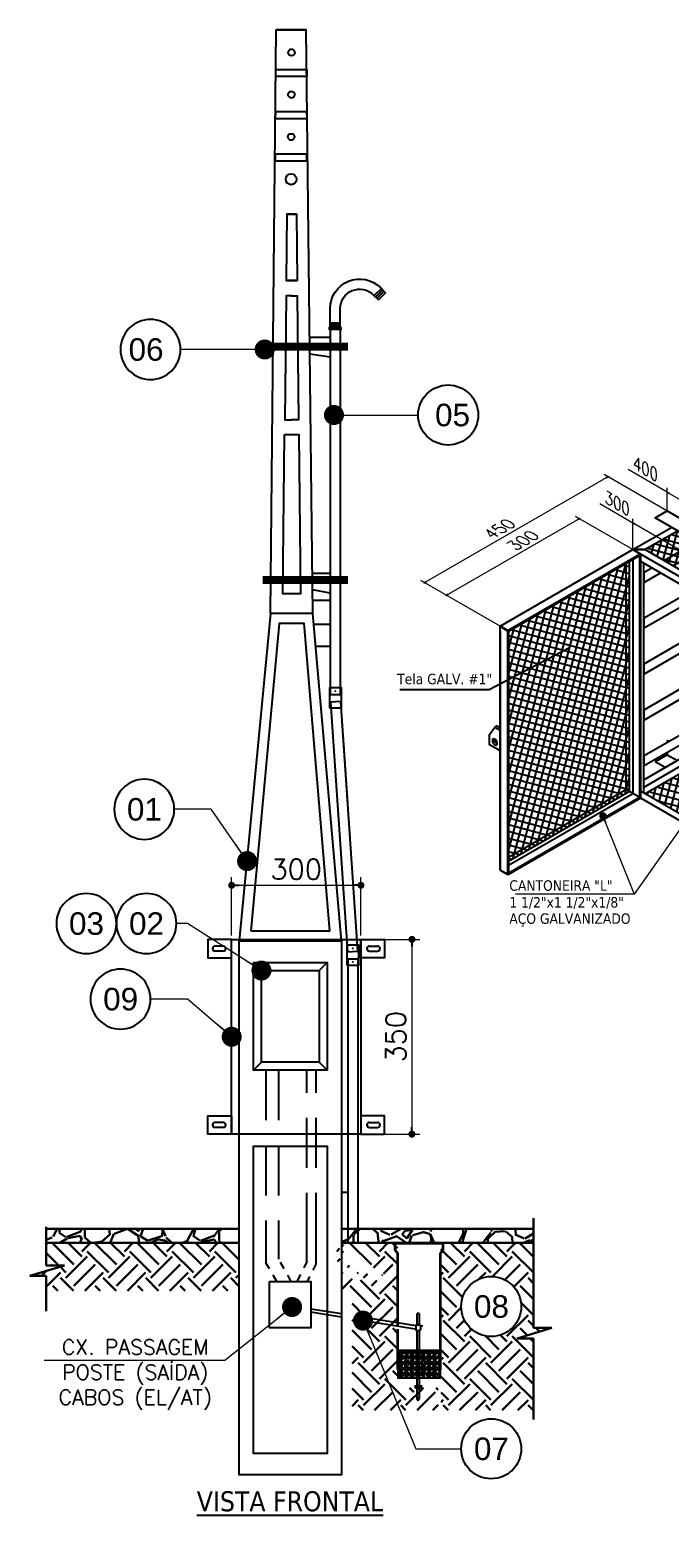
# Model space of a CAD drawing. Header units: inches. Extents: x -7660 to 802, y -193 to 3.
# Drawn here: x 483.02 to 491.84, y -146.93 to -126.46 of the extents above; entities that cross this region are included whole.
import ezdxf
from ezdxf.enums import TextEntityAlignment as Align

# ---------------------------------------------------------------- set-up
doc = ezdxf.new("R2010")
doc.units = ezdxf.units.IN
doc.header["$MEASUREMENT"] = 0
doc.set_wipeout_variables(frame=1)
for name, pattern in [('CENTER', [50.8, 31.75, -6.35, 6.35, -6.35]), ('DASHDOT', [1, 0.5, -0.25, 0, -0.25]), ('DASHED', [0.75, 0.5, -0.25]), ('HIDDEN', [0.375, 0.25, -0.125])]:
    doc.linetypes.add(name, pattern=pattern)
for name, color, linetype in [('0-CSS', 8, 'Continuous'), ('0-PENA01', 1, 'Continuous'), ('0-PENA06', 6, 'Continuous'), ('_A INSTALAR', 10, 'Continuous'), ('Aterramento', 104, 'Continuous'), ('Cabo_AT', 80, 'CENTER'), ('Civil_Titulo', 7, 'Continuous'), ('COTAS', 8, 'Continuous'), ('CSS A INSTALAR', 86, 'DASHDOT'), ('CSS-CA A INSTALAR', 142, 'DASHED'), ('CSS-PENA-03_INSTALAR', 2, 'Continuous'), ('CSS-PENA-08_INSTALAR', 8, 'Continuous'), ('CSS1-COTAS', 8, 'Continuous'), ('detalhes', 7, 'Continuous'), ('FO-CSS', 30, 'Continuous'), ('indicação', 7, 'Continuous'), ('TEXTO', 7, 'Continuous')]:
    doc.layers.add(name, color=color, linetype=linetype)
doc.layers.add('existente', color=8, linetype='Continuous', lineweight=0)
doc.styles.add('Arial_TXT', font='arial.ttf')
doc.styles.add('KBBR', font='KBBR.SHX')
doc.styles.add('Regua80-25', font='romans.shx', dxfattribs={"height": 5})
doc.styles.add('ROMANS', font='romans.shx', dxfattribs={"height": 10})
doc.styles.get("Standard").update_dxf_attribs({"font": 'arial.ttf'})
doc.styles.add('tahoma', font='tahoma.ttf')
doc.linetypes.add('X_LINE', pattern='A,0.2,-0.001,["X",Standard,S=0.04,R=0,X=0,Y=-0.02],-0.001', length=0.202)
doc.dimstyles.get("Standard").update_dxf_attribs({"dimtxt": 0.15, "dimasz": 0.09, "dimexe": 0.18, "dimexo": 0.18, "dimgap": 0.18, "dimtad": 1, "dimdec": 3, "dimzin": 1, "dimdsep": 46, "dimtxsty": 'Standard', "dimblk1": 'DOT', "dimblk2": 'DOT', "dimsah": 1, "dimcen": 2.5, "dimadec": 0, "dimazin": 0, "dimtfac": 1, "dimtdec": 3, "dimtmove": 0, "dimatfit": 3, "dimldrblk": 'DOT', "dimfxl": 1, "dimtolj": 1, "dimtzin": 1, "dimarcsym": 0})
doc.dimstyles.new('STANDARD$0', dxfattribs={"dimtxt": 0.15, "dimasz": 0.25, "dimexe": 0.2, "dimexo": 0.4, "dimgap": 0.08, "dimtad": 1, "dimdsep": 46, "dimtxsty": 'ROMANS', "dimblk": 'OBLIQUE', "dimcen": 2.5, "dimclrd": 1, "dimclre": 1, "dimclrt": 2, "dimadec": 0, "dimazin": 0, "dimtfac": 1, "dimtmove": 2, "dimatfit": 3, "dimldrblk": 'OBLIQUE', "dimfxl": 1, "dimtolj": 1, "dimtzin": 0, "dimarcsym": 0})
doc.dimstyles.new('VERMELHA', dxfattribs={"dimtxt": 0.15, "dimasz": 0.09, "dimexe": 0.18, "dimexo": 0.18, "dimgap": 0.18, "dimtad": 1, "dimdec": 3, "dimzin": 1, "dimdsep": 46, "dimtxsty": 'Standard', "dimblk1": 'DOT', "dimblk2": 'DOT', "dimsah": 1, "dimcen": 2.5, "dimclrd": 1, "dimclre": 1, "dimclrt": 256, "dimadec": 0, "dimazin": 0, "dimtfac": 1, "dimtdec": 3, "dimtmove": 0, "dimatfit": 3, "dimldrblk": 'DOT', "dimfxl": 1, "dimtolj": 1, "dimtzin": 1, "dimarcsym": 0})
pattern_1 = [(75, (-40717.41185, -20847.534755), (-0.0845185098, 0.02264666645), []), (165, (-40717.41185, -20847.534755), (-0.02264666645, -0.0845185098), [])]

# ---------------------------------------------------------------- blocks, each defined once
blk = doc.blocks.new('A$C05A909F1')
at = {"color": 210, "linetype": 'ByBlock', "ltscale": 5}
for p, q in [((-25.15, 18.16), (-21.56, 14.56)), ((-24.44, 18.86), (-20.85, 15.27)), ((-23.74, 19.57), (-20.14, 15.98)), ((-23.03, 20.28), (-19.44, 16.69)), ((-2.54, 3), (2.54, 3)), ((-2.54, 2), (2.54, 2)), ((-2.54, 1), (2.54, 1)), ((-2.54, 0), (2.54, 0))]:
    blk.add_line(p, q, dxfattribs=at)
for points in [[(2.54, 0), (2.54, 10.26, 0.668179), (-22.62, 20.68), (-25.15, 18.16)], [(-2.54, 0), (-2.54, 10.26, 0.668179), (-19.03, 17.09), (-21.56, 14.56)]]:
    blk.add_lwpolyline(points, format="xyb", dxfattribs=at)
blk = doc.blocks.new('_Dot')
at = {"layer": '0-PENA01', "color": 0, "lineweight": -2}
blk.add_line((-0.5, 0), (-1, 0), dxfattribs=at)
at = {"layer": '0-PENA01', "color": 0, "const_width": 0.5}
blk.add_lwpolyline([(-0.25, 0, 1), (0.25, 0, 1)], format="xyb", close=True, dxfattribs=at)
blk = doc.blocks.new('DOT')
at = {"layer": 'COTAS', "color": 0, "linetype": 'ByBlock'}
blk.add_line((-0.5, 0), (-1, 0), dxfattribs=at)
at = {"layer": 'COTAS', "color": 0, "linetype": 'ByBlock', "const_width": 0.5}
blk.add_lwpolyline([(-0.25, 0, 1), (0.25, 0, 1)], format="xyb", close=True, dxfattribs=at)
blk = doc.blocks.new('*D100')
at = {"layer": 'existente', "color": 8, "lineweight": -2, "transparency": 16777216}
for p, q in [((2.6326, 1.2502), (2.6326, 1.5404)), ((2.6676, 1.5004), (3.2429, 1.5004)), ((3.2779, 1.2502), (3.2779, 1.5404))]:
    blk.add_line(p, q, dxfattribs=at)
at = {"layer": 'existente', "color": 8, "lineweight": -2, "transparency": 16777216, "xscale": 0.035, "yscale": 0.035, "zscale": 0.035, "rotation": 180}
blk.add_blockref('DOT', (2.6326, 1.5004), dxfattribs=at)
at = {"layer": 'existente', "color": 8, "lineweight": -2, "transparency": 16777216, "xscale": 0.035, "yscale": 0.035, "zscale": 0.035}
blk.add_blockref('DOT', (3.2779, 1.5004), dxfattribs=at)
at = {"layer": 'existente', "color": 7, "transparency": 16777216, "insert": (2.9552, 1.5804), "char_height": 0.1, "attachment_point": 5, "style": 'ROMANS'}
blk.add_mtext('\\A1;300', dxfattribs=at)
blk = doc.blocks.new('*D101')
at = {"layer": 'existente', "color": 8, "lineweight": -2, "transparency": 16777216}
for p, q in [((3.2979, 1.2302), (3.5722, 1.2302)), ((3.5322, 1.1952), (3.5322, 0.2926)), ((3.2979, 0.2576), (3.5722, 0.2576))]:
    blk.add_line(p, q, dxfattribs=at)
at = {"layer": 'existente', "color": 8, "lineweight": -2, "transparency": 16777216, "xscale": 0.035, "yscale": 0.035, "zscale": 0.035}
for p, rotation in [((3.5322, 1.2302), 90), ((3.5322, 0.2576), 270)]:
    blk.add_blockref('DOT', p, dxfattribs=dict(at, rotation=rotation))
at = {"layer": 'existente', "color": 7, "transparency": 16777216, "insert": (3.4522, 0.7439), "char_height": 0.1, "attachment_point": 5, "rotation": 90, "style": 'ROMANS'}
blk.add_mtext('\\A1;350', dxfattribs=at)
blk = doc.blocks.new('TAG_LEGENDA')
at = {"layer": 'CSS1-COTAS'}
blk.add_circle((0, 0), 20, dxfattribs=at)
at = {"layer": 'CSS1-COTAS', "color": 3, "style": 'Regua80-25'}
blk.add_attdef('ERRO', text='', height=15, dxfattribs=at).set_placement((0, 0), align=Align.MIDDLE_CENTER)
blk = doc.blocks.new('*D109')
at = {"layer": 'existente', "color": 8, "linetype": 'ByBlock', "lineweight": -2, "transparency": 16777216}
for p, q in [((40672.059, 20859.123), (40671.614, 20859.38)), ((40672.059, 20858.766), (40672.059, 20859.181)), ((40673.814, 20858.109), (40672.084, 20859.108)), ((40673.84, 20857.738), (40673.84, 20858.152))]:
    blk.add_line(p, q, dxfattribs=at)
at = {"layer": 'existente', "color": 8, "lineweight": -2, "transparency": 16777216, "xscale": 0.03, "yscale": 0.03, "zscale": 0.03}
for p, rotation in [((40672.059, 20859.123), 150.0000000000421), ((40673.84, 20858.094), 330.0000000000421)]:
    blk.add_blockref('DOT', p, dxfattribs=dict(at, rotation=rotation))
at = {"layer": 'existente', "color": 7, "transparency": 16777216, "insert": (40671.886, 20859.367), "char_height": 0.15, "attachment_point": 5, "rotation": 330, "style": 'ROMANS'}
blk.add_mtext('\\A1;{\\Q-30;300}', dxfattribs=at)
blk = doc.blocks.new('*D111')
at = {"layer": 'existente', "color": 8, "linetype": 'ByBlock', "lineweight": -2, "transparency": 16777216}
for p, q in [((40671.314, 20859.166), (40669.585, 20858.168)), ((40672.059, 20858.766), (40671.29, 20859.21)), ((40670.277, 20857.738), (40669.509, 20858.182))]:
    blk.add_line(p, q, dxfattribs=at)
at = {"layer": 'existente', "color": 8, "lineweight": -2, "transparency": 16777216, "xscale": 0.03, "yscale": 0.03, "zscale": 0.03}
for p, rotation in [((40671.34, 20859.181), 29.99999999998015), ((40669.559, 20858.153), 209.9999999999801)]:
    blk.add_blockref('DOT', p, dxfattribs=dict(at, rotation=rotation))
at = {"layer": 'existente', "color": 7, "transparency": 16777216, "insert": (40670.62, 20858.91), "char_height": 0.15, "attachment_point": 5, "rotation": 30, "style": 'ROMANS'}
blk.add_mtext('\\A1;{\\Q-30;300}', dxfattribs=at)
blk = doc.blocks.new('*D105')
at = {"layer": 'existente', "color": 8, "linetype": 'ByBlock', "lineweight": -2, "transparency": 16777216}
for p, q in [((40672.519, 20859.536), (40671.994, 20859.842)), ((40672.519, 20859.286), (40672.52, 20859.594)), ((40674.707, 20858.265), (40672.545, 20859.521)), ((40674.732, 20858), (40674.733, 20858.308))]:
    blk.add_line(p, q, dxfattribs=at)
at = {"layer": 'existente', "color": 8, "lineweight": -2, "transparency": 16777216, "xscale": 0.03, "yscale": 0.03, "zscale": 0.03}
for p, rotation in [((40672.519, 20859.536), 149.8321694187563), ((40674.733, 20858.25), 329.8321694187563)]:
    blk.add_blockref('DOT', p, dxfattribs=dict(at, rotation=rotation))
at = {"layer": 'existente', "color": 7, "transparency": 16777216, "insert": (40672.265, 20859.829), "char_height": 0.15, "attachment_point": 5, "rotation": 329.8322, "style": 'ROMANS'}
blk.add_mtext('\\A1;{\\Q-30;400}', dxfattribs=at)
blk = doc.blocks.new('*D106')
at = {"layer": 'existente', "color": 8, "linetype": 'ByBlock', "lineweight": -2, "transparency": 16777216}
for p, q in [((40671.7, 20859.729), (40669.29, 20858.337)), ((40672.739, 20859.159), (40671.676, 20859.773)), ((40670.277, 20857.738), (40669.214, 20858.351))]:
    blk.add_line(p, q, dxfattribs=at)
at = {"layer": 'existente', "color": 8, "lineweight": -2, "transparency": 16777216, "xscale": 0.03, "yscale": 0.03, "zscale": 0.03}
for p, rotation in [((40671.726, 20859.744), 30.00000000008391), ((40669.264, 20858.322), 210.000000000084)]:
    blk.add_blockref('DOT', p, dxfattribs=dict(at, rotation=rotation))
at = {"layer": 'existente', "color": 7, "transparency": 16777216, "insert": (40670.306, 20859.068), "char_height": 0.15, "attachment_point": 5, "rotation": 30, "style": 'ROMANS'}
blk.add_mtext('\\A1;{\\Q-30;450}', dxfattribs=at)
blk = doc.blocks.new('entradass45')
at = {"linetype": 'ByBlock', "lineweight": 30}
h = blk.add_hatch(dxfattribs=at)
h.set_pattern_fill('GRAVEL', color=8, scale=0.3, angle=25)
h.set_pattern_definition([(253.012787504, (-64467.53224, 93420.952495), (-1.034069382188, -3.4613148531766), [0.0403608, -3.9957264141]), (209.969740728, (-64467.544031, 93420.913895), (3.1359225548097, 1.7933180783775), [0.0692604, -6.8567774284]), (157.510447078, (-64467.60403, 93420.879297), (4.1135636248543, -1.7229609119988), [0.0488364, -4.8348097788]), (292.273689006, (-64467.678372, 93420.761877), (-2.2638172343332, 5.5646322007421), [0.0630714, -6.2440674125]), (317.833654178, (-64467.654466, 93420.703512), (-2.8808874228215, 2.6287806407209), [0.0618465, -6.1228119384]), (22.273689006, (-64467.608625, 93420.661995), (-5.5646322007421, -2.2638172343332), [0.0630714, -6.2440674125]), (62.694240467, (-64467.55026, 93420.685901), (-2.2667455842208, -4.3671345818987), [0.0834087, -8.2574545647]), (97.255328375, (-64467.511997, 93420.760016), (-0.8860341747116, 6.8691297440974), [0.0787464, -7.79589644904]), (146.429565615, (-64467.521942, 93420.838132), (-3.8233499096767, 2.5203165412653), [0.063285, -6.2652219329]), (200.23635831, (-64467.574672, 93420.873126), (3.117601175743, 1.1227479276333), [0.0722496, -3.5402287736]), (247.397437798, (-64467.642462, 93420.848135), (-1.8680677695876, -4.51224143948745), [0.0934344, -9.2500125014]), (163.814074834, (-64467.40793, 93420.884676), (-2.66395922391, 0.7438556670105), [0.0318903, -3.1571534438]), (196.46923439, (-64467.438557, 93420.893565), (3.7881713264874, 1.1044265485667), [0.0606711, -6.00645342485]), (250, (-64467.49674, 93420.87637), (0.12678547852, -0.2718923361), [0.0424263, -0.3818377687]), (228.198590514, (-64467.530986, 93420.900117), (1.10589072351, 1.177712064833), [0.0228474, -2.26188453176]), (316.801409486, (-64467.546215, 93420.883085), (-0.652248771678, 0.68889152981), [0.0323109, -1.58323854214]), (55.96375653, (-64467.52266, 93420.86097), (0.562106051289, 0.924141107789), [0.0524787, -1.69680686845]), (186.56505118, (-64467.49329, 93420.90446), (0.670570150744, -0.01832137907), [0.0379473, -0.91073599805]), (41.389540334, (-64467.703912, 93420.80955), (2.3385669255433, 2.083531793555), [0.05316, -5.262853544]), (95.346175942, (-64467.66403, 93420.844698), (0.3070709193004, -3.497957611311), [0.0445983, -4.4152223242]), (318.198590514, (-64467.518644, 93420.958834), (-1.177712064833, 1.10589072351), [0.0456945, -2.23903743176]), (8.610459666, (-64467.48458, 93420.928376), (-3.0992797966766, -0.452177776889), [0.05316, -5.262853544]), (4.44395478, (-64467.625305, 93420.640977), (-1.613032637599, -0.090142720389), [0.051264, -2.5119371236]), (319.77514057, (-64467.574195, 93420.644949), (-2.7541019442993, 2.35688830461), [0.0429534, -4.252392919]), (91.801409486, (-64467.38914, 93420.68821), (-0.090142720389, 1.6130326376), [0.0456945, -2.23903743176]), (42.354024636, (-64467.390576, 93420.733882), (-3.027458455354, -2.7357805652327), [0.0502893, -4.9786270843]), (94.44395478, (-64467.522367, 93420.626085), (0.090142720389, -1.613032637599), [0.025632, -2.5375691236]), (126.309932474, (-64467.405453, 93420.6806), (-0.7790342502, 0.960783865922), [0.015297, -1.5144088541]), (190.96375653, (-64467.41451, 93420.69293), (0.942462486855, 0.108464099456), [0.0618465, -1.1750851877]), (211.009005957, (-64467.47523, 93420.681167), (2.5921378825878, 1.539747121333), [0.057315, -5.6741769524]), (328.69006753, (-64467.51125, 93420.8365), (-0.525463293155, 0.4169991937), [0.0432666, -1.0383987826]), (18.157226587, (-64467.474284, 93420.814013), (4.8757406709313, 1.6115684626556), [0.0755382, -7.4782687872]), (85.9453959, (-64467.402507, 93420.837553), (-0.2000709947885, -2.410388266866), [0.0308868, -3.0578022423]), (115, (-64467.40032, 93420.86836), (-0.3986778146, 0.1451068576), [0.018, -0.282]), (145.256437164, (-64467.48447, 93420.686788), (1.9750676940995, -1.396104438688), [0.0416772, -4.1260559968]), (73.012787504, (-64467.518717, 93420.71054), (1.034069382188, 3.4613148531766), [0.0807216, -3.9553656141]), (25, (-64467.49513, 93420.78774), (0.1451068576, 0.3986778146), [0.078, -0.222]), (350.304846469, (-64467.424442, 93420.820704), (3.6064217107654, -0.6353915675548), [0.0474342, -4.69598229025]), (279.0546041, (-64467.377685, 93420.812716), (0.235249577978, -1.214354822966), [0.0436806, -2.1403523668]), (232.645975364, (-64467.370811, 93420.76958), (-3.8980996008868, -5.127847453032), [0.0711195, -7.0408422547]), (200.42607874, (-64467.413962, 93420.713046), (-3.6613858479651, -1.3763188846777), [0.0752397, -7.4487220224])])
h.paths.add_polyline_path([(2.6701, -0.2853), (2.6701, -0.2153), (1.7073, -0.2153), (1.7073, -0.2853)])
h.paths.add_polyline_path([(3.1803, -0.2153), (3.1803, -0.2853), (4.1399, -0.2853), (4.1399, -0.2153)])
at = {"linetype": 'ByBlock'}
h = blk.add_hatch(dxfattribs=at)
h.set_pattern_fill('GRAVEL', color=8, scale=0.028)
h.set_pattern_definition([(228.012787504, (-28513.8730304, -14605.8027368), (-0.224, -0.252), [0.003767008, -0.372934465318]), (184.969740728, (-28513.8755504, -14605.8055368), (0.336, 0.028), [0.006464304, -0.639965893314]), (132.510447078, (-28513.8819904, -14605.8060968), (0.28, -0.308), [0.004558064, -0.45124891269]), (267.273689006, (-28513.8929104, -14605.8130968), (0.028, 0.56), [0.005886664, -0.582779625166]), (292.833654178, (-28513.8931904, -14605.8189768), (-0.14, 0.336), [0.00577234, -0.571462447586]), (357.273689006, (-28513.8909504, -14605.8242968), (-0.56, 0.028), [0.005886664, -0.582779625166]), (37.6942404667, (-28513.8850704, -14605.8245768), (-0.364, -0.28), [0.007784812, -0.77069575937]), (72.255328375, (-28513.8789104, -14605.8198168), (0.196, 0.616), [0.007349664, -0.72761700191]), (121.429565615, (-28513.8766704, -14605.8128168), (-0.224, 0.364), [0.0059066, -0.584754047072]), (175.236358309, (-28513.8797504, -14605.8077768), (0.308, -0.028), [0.006743296, -0.330421352206]), (222.397437798, (-28513.8864704, -14605.8072168), (-0.336, -0.308), [0.008720544, -0.863334500134]), (138.814074834, (-28513.8651904, -14605.8133768), (-0.196, 0.168), [0.002976428, -0.294667654757]), (171.46923439, (-28513.8674304, -14605.8114168), (0.364, -0.056), [0.005662636, -0.560602319652]), (225, (-28513.87303, -14605.810577), (-3e-18, -0.028), [0.003959788, -0.035638191746]), (203.198590514, (-28513.8749904, -14605.8072168), (0.14, 0.056), [0.002132424, -0.211109222964]), (291.801409486, (-28513.8769504, -14605.808057), (-0.028, 0.084), [0.003015684, -0.1477689306]), (30.963756532, (-28513.8758304, -14605.810857), (0.084, 0.056), [0.004898012, -0.158368641056]), (161.565051177, (-28513.87163, -14605.808337), (0.056, -0.028), [0.003541748, -0.085002026485]), (16.389540334, (-28513.8931904, -14605.8080568), (0.28, 0.084), [0.0049616, -0.491199664107]), (70.346175942, (-28513.8884304, -14605.8066568), (-0.11200000000003, -0.3080000000001), [0.004162508, -0.412087416925]), (293.198590514, (-28513.8716304, -14605.8027368), (-0.056, 0.14), [0.00426482, -0.208976826964]), (343.610459666, (-28513.8699504, -14605.8066568), (-0.28, 0.084), [0.0049616, -0.491199664107]), (339.44395478, (-28513.8931904, -14605.8254168), (-0.14, 0.056), [0.00478464, -0.23444746487]), (294.775140569, (-28513.8887104, -14605.8270968), (-0.14, 0.308), [0.004008984, -0.396890005772]), (66.801409486, (-28513.8713504, -14605.8307368), (0.056, 0.14), [0.00426482, -0.208976826964]), (17.3540246363, (-28513.8696704, -14605.8268168), (-0.364, -0.112), [0.004693668, -0.464671861199]), (69.44395478, (-28513.8850704, -14605.8307368), (-0.056, -0.14), [0.00239232, -0.23683978487]), (101.309932474, (-28513.8730304, -14605.830737), (-0.028, 0.112), [0.00142772, -0.14134482638]), (165.963756532, (-28513.8733104, -14605.829337), (0.084, -0.028), [0.00577234, -0.109674617517]), (186.009005957, (-28513.8789104, -14605.8279368), (0.28, 0.028), [0.0053494, -0.529589848887]), (303.690067526, (-28513.8758304, -14605.813377), (-0.028, 0.056), [0.004038216, -0.096917219713]), (353.157226587, (-28513.8735904, -14605.8167368), (0.476, -0.056), [0.007050232, -0.697971753473]), (60.945395901, (-28513.8665904, -14605.8175768), (-0.112, -0.196), [0.002882768, -0.285394875948]), (90, (-28513.86519, -14605.815057), (-0.028, 0.028), [0.00168, -0.02632]), (120.256437164, (-28513.8794704, -14605.8270968), (0.112, -0.196), [0.003889872, -0.385098559705]), (48.012787504, (-28513.8814304, -14605.8237368), (0.224, 0.252), [0.007534016, -0.369167457318]), (0, (-28513.87639, -14605.818137), (0.028, 0.028), [0.00728, -0.02072]), (325.304846469, (-28513.8691104, -14605.8181368), (0.28, -0.195999999999995), [0.004427192, -0.438291680424]), (254.054604099, (-28513.8654704, -14605.8206568), (-0.028, -0.112), [0.004076856, -0.1997662209]), (207.645975364, (-28513.8665904, -14605.8245768), (-0.532, -0.28), [0.00663782, -0.657145277103]), (175.42607874, (-28513.8724704, -14605.8276568), (-0.364, 0.028), [0.007022372, -0.695214055423])])
h.paths.add_polyline_path([(3.6733, -0.821), (3.6733, -0.961), (3.4633, -0.961), (3.4633, -0.821)])
at = {"layer": '0-PENA06', "linetype": 'ByBlock', "lineweight": 30}
h = blk.add_hatch(dxfattribs=at)
h.set_pattern_fill('EARTH', color=8, scale=0.6, angle=45)
h.set_pattern_definition([(45, (-40671.33394, -20859.5423), (1e-17, 0.21213203436), [0.15, -0.15]), (45, (-40671.37371, -20859.50253), (1e-17, 0.21213203436), [0.15, -0.15]), (45, (-40671.41349, -20859.46275), (1e-17, 0.21213203436), [0.15, -0.15]), (135, (-40671.41349, -20859.43623), (-0.21213203436, 3e-17), [0.15, -0.15]), (135, (-40671.37371, -20859.39646), (-0.21213203436, 3e-17), [0.15, -0.15]), (135, (-40671.33394, -20859.35668), (-0.21213203436, 3e-17), [0.15, -0.15])])
edge = h.paths.add_edge_path()
edge.add_line((3.1904, -0.2853), (3.1904, -0.3531))
edge.add_line((3.1578, -0.2853), (3.1578, -0.3531))
edge.add_arc((3.2774, -0.353), 0.0869, 180, 270)
edge.add_arc((3.2774, -0.353), 0.1195, 180, 270)
edge.add_line((3.2774, -0.4399), (3.4177, -0.4399))
edge.add_line((3.2774, -0.4726), (3.4177, -0.4726))
h.paths.add_polyline_path([(2.6701, -0.5251), (2.6701, -0.2853), (1.7073, -0.2853), (1.7073, -0.3976), (1.798, -0.3976), (1.6249, -0.4499), (1.7073, -0.4499), (1.7073, -0.5251)])
h.paths.add_polyline_path([(3.1803, -0.2853), (3.1803, -0.5251), (3.2335, -0.5251), (3.2335, -1.1212), (3.6633, -1.1212), (3.6633, -1.0086), (3.4598, -1.0086), (3.4598, -0.2853)])
edge = h.paths.add_edge_path()
edge.add_arc((3.9281, -0.6032), 0.1499, 0, 360)
h.paths.add_polyline_path([(4.1399, -1.1212), (4.1399, -0.7622), (4.0575, -0.7622), (4.2306, -0.7098), (4.1399, -0.7098), (4.1399, -0.2853), (3.6767, -0.2853), (3.6768, -1.0086), (3.6777, -1.0086), (3.6777, -1.1212)])
at = {"color": 8, "linetype": 'X_LINE', "ltscale": 0.1}
for p, q in [((3.1242, 2.9224), (3.037, 2.9224)), ((3.1242, 2.8029), (3.0426, 2.8029))]:
    blk.add_line(p, q, dxfattribs=at)
at = {"color": 1}
for p, q in [((2.5904, 1.1969), (2.5499, 1.1969)), ((3.32, 1.1969), (3.3605, 1.1969)), ((2.5904, 1.1716), (2.5499, 1.1716)), ((3.32, 1.1716), (3.3605, 1.1716)), ((2.5904, 0.3162), (2.5499, 0.3162)), ((3.32, 0.3162), (3.3605, 0.3162)), ((2.5904, 0.291), (2.5499, 0.291)), ((3.32, 0.291), (3.3605, 0.291))]:
    blk.add_line(p, q, dxfattribs=at)
at = {"ltscale": 2}
for p, q in [((2.7812, 1.0746), (2.7412, 1.1146)), ((3.1092, 1.1146), (3.0692, 1.0746)), ((2.7812, 0.6167), (2.7412, 0.5767)), ((3.0692, 0.6167), (3.1092, 0.5767))]:
    blk.add_line(p, q, dxfattribs=at)
at = {"color": 8, "linetype": 'ByBlock', "lineweight": 30}
for p, q in [((2.6701, -0.2153), (1.7105, -0.2153)), ((4.1399, -0.2153), (3.1803, -0.2153))]:
    blk.add_line(p, q, dxfattribs=at)
at = {"linetype": 'ByBlock', "lineweight": 30}
for p, q in [((1.7073, -0.2853), (2.6701, -0.2853)), ((3.1803, -0.2853), (3.447, -0.2853)), ((4.1399, -0.2853), (3.6895, -0.2853))]:
    blk.add_line(p, q, dxfattribs=at)
at = {"color": 1, "ltscale": 0.8}
for p, q in [((3.6895, -0.2853), (3.447, -0.2853)), ((3.447, -0.2853), (3.447, -0.2879)), ((3.447, -0.3219), (3.447, -0.2879)), ((3.447, -0.2879), (3.4505, -0.2879)), ((3.447, -0.2879), (3.4509, -0.2879)), ((3.4505, -0.3208), (3.4505, -0.2879)), ((3.4509, -0.2879), (3.4509, -0.2909)), ((3.6856, -0.2909), (3.4509, -0.2909)), ((3.6895, -0.2879), (3.6856, -0.2879)), ((3.6856, -0.2879), (3.6856, -0.2909)), ((3.6895, -0.2879), (3.686, -0.2879)), ((3.686, -0.3208), (3.686, -0.2879)), ((3.6895, -0.2853), (3.6895, -0.2879)), ((3.6895, -0.3219), (3.6895, -0.2879)), ((3.447, -0.3219), (3.4598, -0.3386)), ((3.4505, -0.3208), (3.4633, -0.3374)), ((3.4598, -0.7002), (3.4598, -0.3386)), ((3.4633, -0.7002), (3.4633, -0.3374)), ((3.686, -0.3208), (3.6733, -0.3374)), ((3.6733, -0.9179), (3.6733, -0.3374)), ((3.6895, -0.3219), (3.6768, -0.3386)), ((3.6768, -0.9179), (3.6768, -0.3386)), ((3.6768, -0.9179), (3.6768, -0.3386)), ((3.4598, -0.7002), (3.4598, -0.4264)), ((3.4598, -0.9179), (3.4598, -0.716)), ((3.4598, -0.9179), (3.4598, -0.716)), ((3.4633, -0.9179), (3.4633, -0.716))]:
    blk.add_line(p, q, dxfattribs=at)
at = {"color": 4}
for p, q in [((3.5683, -1.0633), (3.5582, -1.0633)), ((3.5632, -1.0746), (3.5582, -1.0633)), ((3.5632, -1.0746), (3.5683, -1.0633))]:
    blk.add_line(p, q, dxfattribs=at)
at = {"ltscale": 2}
for points in [[(2.8266, 2.8585), (2.855, 5.7736), (3.005, 5.7736)], [(3.0377, 2.8585), (3.005, 5.7736), (2.855, 5.7736)], [(2.908, 4.8528), (2.9557, 4.8528), (2.9591, 4.5208), (2.9045, 4.5208)], [(2.9557, 4.8528), (2.908, 4.8528), (2.9045, 4.5208), (2.9591, 4.5208)], [(2.934, 4.4451), (2.9038, 4.4451), (2.8973, 3.8257), (2.9308, 3.8257)], [(2.9276, 4.4451), (2.9599, 4.4451), (2.9664, 3.8257), (2.9308, 3.8257)], [(2.6701, -0.2853), (2.6701, 1.2231), (3.1803, 1.2231), (3.1803, -0.2853)], [(2.7412, -0.2853), (2.7412, 0.198), (3.1092, 0.198), (3.1092, -0.2853)], [(3.1803, -0.2853), (3.1803, -1.4435), (2.6701, -1.4435), (2.6701, -0.2853)], [(3.1092, -0.2853), (3.1092, -1.3378), (2.7412, -1.3378), (2.7412, -0.2853)]]:
    blk.add_lwpolyline(points, dxfattribs=at)
for points in [[(2.8528, 5.5756), (3.0071, 5.5756), (3.0075, 5.5403), (2.8524, 5.5403)], [(2.8523, 5.3644), (3.0066, 5.3644), (3.007, 5.329), (2.8519, 5.329)], [(2.8517, 5.1531), (3.006, 5.1531), (3.0064, 5.1178), (2.8513, 5.1178)], [(2.8965, 3.7515), (2.9672, 3.7515), (2.9755, 2.9566), (2.8879, 2.9566)], [(2.6701, 1.2231), (3.1803, 1.2231), (3.0377, 2.8585), (2.8266, 2.8585)], [(2.7284, 1.2731), (3.1228, 1.2731), (2.9942, 2.8085), (2.8695, 2.8085)], [(2.7412, 1.1146), (3.1092, 1.1146), (3.1092, 0.5767), (2.7412, 0.5767)], [(2.7812, 1.0746), (3.0692, 1.0746), (3.0692, 0.6167), (2.7812, 0.6167)], [(2.8222, -0.4775), (3.0282, -0.4775), (3.0282, -0.7096), (2.8222, -0.7096)]]:
    blk.add_lwpolyline(points, close=True, dxfattribs=at)
at = {"color": 1}
for points in [[(2.6326, 1.2302), (2.5144, 1.2302), (2.5144, 1.1382), (2.6326, 1.1382)], [(2.6326, 1.2302), (3.2779, 1.2302), (3.2779, 0.2576), (2.6326, 0.2576)], [(3.2779, 1.2302), (3.3961, 1.2302), (3.3961, 1.1382), (3.2779, 1.1382)], [(2.6326, 0.2576), (2.5144, 0.2576), (2.5144, 0.3496), (2.6326, 0.3496)], [(3.2779, 0.2576), (3.3961, 0.2576), (3.3961, 0.3496), (3.2779, 0.3496)]]:
    blk.add_lwpolyline(points, close=True, dxfattribs=at)
at = {"color": 4}
for points in [[(3.5582, -1.0019), (3.5582, -0.724)], [(3.5683, -0.724), (3.5683, -1.0019)], [(3.5582, -1.0633), (3.5582, -1.0094)], [(3.5582, -1.0616), (3.5582, -1.0094)], [(3.5683, -1.0094), (3.5683, -1.0616)], [(3.5683, -1.0094), (3.5683, -1.0633)]]:
    blk.add_lwpolyline(points, dxfattribs=at)
at = {"color": 8, "linetype": 'ByBlock'}
blk.add_lwpolyline([(3.6733, -0.821), (3.6733, -0.961), (3.4633, -0.961), (3.4633, -0.821), (3.6733, -0.821)], dxfattribs=at)
at = {"ltscale": 2}
for centre in [(2.9311, 5.6604), (2.9305, 5.4492), (2.93, 5.2379)]:
    blk.add_circle(centre, 0.0165, dxfattribs=at)
at = {"color": 1}
for centre, start, end in [((2.5499, 1.1842), 90, 270), ((2.5904, 1.1842), 270, 90), ((3.32, 1.1842), 90, 270), ((3.3605, 1.1842), 270, 90), ((2.5499, 0.3036), 90, 270), ((2.5904, 0.3036), 270, 90), ((3.32, 0.3036), 90, 270), ((3.3605, 0.3036), 270, 90)]:
    blk.add_arc(centre, 0.0126, start, end, dxfattribs=at)
at = {"layer": '0-CSS'}
for p, q in [((3.2123, 4.2049), (2.7888, 4.2049)), ((3.2123, 4.1949), (2.7888, 4.1949)), ((3.2123, 4.1849), (2.7888, 4.1849)), ((3.2123, 4.1749), (2.7888, 4.1749)), ((3.2123, 3.0388), (2.7888, 3.0388)), ((3.2123, 3.0288), (2.7888, 3.0288)), ((3.2123, 3.0188), (2.7888, 3.0188)), ((3.2123, 3.0088), (2.7888, 3.0088))]:
    blk.add_line(p, q, dxfattribs=at)
at = {"layer": '0-PENA01'}
blk.add_line((3.2117, -0.0344), (3.1803, -0.0344), dxfattribs=at)
blk.add_line((3.2117, -0.0344), (3.1803, -0.0344), dxfattribs=at)
at = {"layer": '0-PENA06', "color": 8, "linetype": 'ByBlock', "lineweight": 30}
for p, q in [((1.7073, -0.2057), (1.7073, -0.3976)), ((4.1399, -0.1626), (4.1399, -0.7098)), ((1.798, -0.3976), (1.6249, -0.4499)), ((1.7073, -0.3976), (1.798, -0.3976)), ((1.6249, -0.4499), (1.7073, -0.4499)), ((1.7073, -0.4499), (1.7073, -0.6259)), ((4.2306, -0.7098), (4.0575, -0.7622)), ((4.1399, -0.7098), (4.2306, -0.7098)), ((4.0575, -0.7622), (4.1399, -0.7622)), ((4.1399, -0.7622), (4.1399, -1.1683))]:
    blk.add_line(p, q, dxfattribs=at)
at = {"layer": '0-PENA06', "color": 1, "linetype": 'ByBlock', "lineweight": 30}
for p, q in [((3.4633, -0.9179), (3.4598, -0.9179)), ((3.6768, -0.9179), (3.6733, -0.9179))]:
    blk.add_line(p, q, dxfattribs=at)
at = {"layer": '_A INSTALAR', "color": 5, "linetype": 'Continuous'}
blk.add_line((3.1242, 2.6927), (3.0522, 2.6927), dxfattribs=at)
at = {"layer": '_A INSTALAR', "color": 5, "linetype": 'HIDDEN'}
for p, q in [((2.8039, 0.5767), (2.8039, -0.2853)), ((2.867, 0.5767), (2.867, -0.2853)), ((2.8039, -0.2853), (2.8039, -0.3845)), ((2.867, -0.2853), (2.867, -0.3676))]:
    blk.add_line(p, q, dxfattribs=at)
at = {"layer": '_A INSTALAR', "color": 5, "linetype": 'HIDDEN', "ltscale": 0.1}
for p, q in [((2.9302, -0.4775), (2.867, -0.3676)), ((2.8574, -0.4775), (2.8039, -0.3845))]:
    blk.add_line(p, q, dxfattribs=at)
at = {"layer": '_A INSTALAR', "ltscale": 2}
for points in [[(3.0222, 4.2377), (3.1242, 4.2377), (3.1242, 4.1377), (3.0232, 4.1527)], [(3.0355, 3.0593), (3.1242, 3.0593), (3.1242, 2.9593), (3.0364, 2.9756)], [(3.1201, 2.3864), (3.1801, 2.3864), (3.1801, 2.4864), (3.1201, 2.4864)], [(3.2071, 1.1011), (3.2671, 1.1011), (3.2671, 1.2011), (3.2071, 1.2011)]]:
    blk.add_lwpolyline(points, close=True, dxfattribs=at)
at = {"layer": '_A INSTALAR', "ltscale": 2, "const_width": 0.005}
for points in [[(3.1476, 2.4704, -1), (3.1526, 2.4704, -1)], [(3.2346, 1.185, -1), (3.2396, 1.185, -1)], [(3.2346, 1.1172, 1), (3.2396, 1.1172, 1)]]:
    blk.add_lwpolyline(points, format="xyb", close=True, dxfattribs=at)
at = {"layer": 'Aterramento', "color": 4}
blk.add_line((3.5683, -0.6381), (3.5582, -0.6381), dxfattribs=at)
for points in [[(3.5582, -0.6944), (3.5582, -0.6381)], [(3.5683, -0.6381), (3.5683, -0.6944)]]:
    blk.add_lwpolyline(points, dxfattribs=at)
at = {"layer": 'Cabo_AT', "ltscale": 0.8}
blk.add_line((3.575, -0.7002), (3.5868, -0.7002), dxfattribs=at)
at = {"layer": 'CSS A INSTALAR', "linetype": 'HIDDEN'}
for p, q in [((3.0085, -0.2853), (3.0085, 0.5767)), ((3.0539, -0.2853), (3.0539, 0.5767)), ((3.0085, -0.3782), (3.0085, -0.2853)), ((3.0539, -0.3891), (3.0539, -0.2853))]:
    blk.add_line(p, q, dxfattribs=at)
at = {"layer": 'CSS A INSTALAR', "linetype": 'HIDDEN', "ltscale": 0.07}
for p, q in [((3.0085, -0.3782), (2.958, -0.4775)), ((3.0539, -0.3891), (3.0089, -0.4775))]:
    blk.add_line(p, q, dxfattribs=at)
at = {"layer": 'CSS A INSTALAR', "linetype": 'DASHED', "ltscale": 0.5}
for p, q in [((3.5515, -0.7002), (3.0282, -0.6159)), ((3.549, -0.7158), (3.0282, -0.6319))]:
    blk.add_line(p, q, dxfattribs=at)
at = {"layer": 'CSS-CA A INSTALAR', "color": 5, "linetype": 'ByBlock', "ltscale": 3}
blk.add_circle((2.9294, 5.0267), 0.0272, dxfattribs=at)
at = {"layer": 'CSS-PENA-03_INSTALAR', "color": 7, "ltscale": 0.8}
for points in [[(3.5557, -0.6965), (3.5515, -0.6965), (3.5515, -0.7198), (3.5557, -0.7198)], [(3.5557, -0.6965), (3.5557, -0.6944), (3.5708, -0.6944), (3.5708, -0.6965)], [(3.5708, -0.6965), (3.5708, -0.6944), (3.5557, -0.6944), (3.5557, -0.6965)], [(3.5708, -0.7198), (3.5708, -0.724), (3.5557, -0.724), (3.5557, -0.7198)], [(3.5708, -0.6965), (3.575, -0.6965), (3.575, -0.7198), (3.5708, -0.7198)]]:
    blk.add_lwpolyline(points, dxfattribs=at)
at = {"layer": 'CSS-PENA-08_INSTALAR'}
for points in [[(3.5829, -1.0019), (3.5652, -1.0019), (3.5639, -0.9985), (3.5626, -1.0052), (3.5612, -1.0019), (3.5448, -1.0019)], [(3.5829, -1.0094), (3.5652, -1.0094), (3.5639, -1.006), (3.5626, -1.0128), (3.5612, -1.0094), (3.5448, -1.0094)]]:
    blk.add_lwpolyline(points, dxfattribs=at)
at = {"layer": 'FO-CSS', "color": 210, "ltscale": 7}
for p, q in [((3.1242, 4.2788), (3.1242, 2.4539)), ((3.1749, 4.2788), (3.1749, 2.4539)), ((3.1242, 2.4539), (3.1749, 2.4539)), ((3.1761, 2.4192), (3.1255, 2.4157)), ((3.1255, 2.4157), (3.2105, 1.1684)), ((3.1761, 2.4192), (3.2108, 1.9099)), ((3.1761, 2.4192), (3.2612, 1.1718)), ((3.2105, 1.1684), (3.2612, 1.1718)), ((3.2117, 1.1337), (3.2117, -0.2853)), ((3.2117, 1.1337), (3.2625, 1.1337)), ((3.2625, 1.1337), (3.2625, -0.2853))]:
    blk.add_line(p, q, dxfattribs=at)
blk.add_lwpolyline([(3.1799, 4.2859), (3.1192, 4.2859), (3.1192, 4.2788), (3.1799, 4.2788)], close=True, dxfattribs=at)
at = {"layer": 'CSS1-COTAS'}
ref = blk.add_blockref('TAG_LEGENDA', (2.2273, 4.1765), dxfattribs=dict(at, xscale=-0.007494549398437501, yscale=0.007494549398437501, zscale=0.007494549398437501))
ref.add_attrib('ERRO', '06', dxfattribs={"color": 3, "height": 0.11242, "style": 'Arial_TXT'}).set_placement((2.2054, 4.1765), align=Align.MIDDLE_CENTER)
ref = blk.add_blockref('TAG_LEGENDA', (3.7134, 3.8493), dxfattribs=dict(at, xscale=0.007494549398437501, yscale=0.007494549398437501, zscale=0.007494549398437501))
ref.add_attrib('ERRO', '05', dxfattribs={"color": 3, "height": 0.11242, "style": 'Arial_TXT'}).set_placement((3.7351, 3.8493), align=Align.MIDDLE_CENTER)
ref = blk.add_blockref('TAG_LEGENDA', (2.1965, 1.8799), dxfattribs=dict(at, xscale=-0.007494549398437501, yscale=0.007494549398437501, zscale=0.007494549398437501))
ref.add_attrib('ERRO', '01', dxfattribs={"color": 3, "height": 0.11242, "style": 'Arial_TXT'}).set_placement((2.1971, 1.8799), align=Align.MIDDLE_CENTER)
ref = blk.add_blockref('TAG_LEGENDA', (1.9074, 1.3093), dxfattribs=dict(at, xscale=-0.007494549398437501, yscale=0.007494549398437501, zscale=0.007494549398437501))
ref.add_attrib('ERRO', '03', dxfattribs={"color": 3, "height": 0.11242, "style": 'Arial_TXT'}).set_placement((1.908, 1.3093), align=Align.MIDDLE_CENTER)
ref = blk.add_blockref('TAG_LEGENDA', (2.2071, 1.3093), dxfattribs=dict(at, xscale=-0.007494549398437501, yscale=0.007494549398437501, zscale=0.007494549398437501))
ref.add_attrib('ERRO', '02', dxfattribs={"color": 3, "height": 0.11242, "style": 'Arial_TXT'}).set_placement((2.2077, 1.3093), align=Align.MIDDLE_CENTER)
ref = blk.add_blockref('TAG_LEGENDA', (2.0779, 0.9322), dxfattribs=dict(at, xscale=-0.007494549398437501, yscale=0.007494549398437501, zscale=0.007494549398437501))
ref.add_attrib('ERRO', '09', dxfattribs={"color": 3, "height": 0.11242, "style": 'Arial_TXT'}).set_placement((2.0785, 0.9322), align=Align.MIDDLE_CENTER)
ref = blk.add_blockref('TAG_LEGENDA', (3.9281, -0.6032), dxfattribs=dict(at, xscale=0.007494549398437501, yscale=0.007494549398437501, zscale=0.007494549398437501))
ref.add_attrib('ERRO', '08', dxfattribs={"color": 3, "height": 0.11242, "style": 'Arial_TXT'}).set_placement((3.9292, -0.6032), align=Align.MIDDLE_CENTER)
ref = blk.add_blockref('TAG_LEGENDA', (3.9281, -1.3139), dxfattribs=dict(at, xscale=0.007494549398437501, yscale=0.007494549398437501, zscale=0.007494549398437501))
ref.add_attrib('ERRO', '07', dxfattribs={"color": 3, "height": 0.11242, "style": 'Arial_TXT'}).set_placement((3.9292, -1.3139), align=Align.MIDDLE_CENTER)
at = {"layer": 'FO-CSS', "color": 210, "ltscale": 7, "xscale": -0.009992732531250001, "yscale": 0.009992732531250001, "zscale": 0.009992732531250001}
blk.add_blockref('A$C05A909F1', (3.1495, 4.2788), dxfattribs=at)
at = {"layer": 'Civil_Titulo', "color": 4, "insert": (2.4585, -1.5259), "char_height": 0.1, "width": 1.199099, "attachment_point": 1, "style": 'tahoma'}
blk.add_mtext('{\\LVISTA FRONTAL}', dxfattribs=at)
at = {"layer": 'indicação', "color": 7, "insert": (2.7005, -0.7687), "char_height": 0.075, "width": 1.097984, "attachment_point": 3, "style": 'KBBR'}
blk.add_mtext('\\pxqc;{\\Fromans|c0;CX. PASSAGEM\\PPOSTE (SAÍDA)\\PCABOS (EL/AT)}', dxfattribs=at)
at = {"layer": 'existente'}
dim = blk.add_linear_dim(base=(3.2779, 1.5004), p1=(2.6326, 1.2302), p2=(3.2779, 1.2302), text='300', dimstyle='STANDARD$0', override={"dimtxt": 0.1, "dimasz": 0.035, "dimexe": 0.04, "dimexo": 0.02, "dimgap": 0.03, "dimzin": 1, "dimlunit": 6, "dimblk": 'DOT', "dimcen": 0, "dimdle": 0.25, "dimclrd": 8, "dimclre": 8, "dimclrt": 7, "dimadec": 2, "dimtmove": 0}, dxfattribs=at)
dim.commit()
dim.dimension.update_dxf_attribs({"geometry": '*D100', "text_midpoint": (2.9552, 1.5804)})
dim = blk.add_linear_dim(base=(3.5322, 0.2576), p1=(3.2779, 1.2302), p2=(3.2779, 0.2576), angle=90, text='350', dimstyle='STANDARD$0', override={"dimtxt": 0.1, "dimasz": 0.035, "dimexe": 0.04, "dimexo": 0.02, "dimgap": 0.03, "dimzin": 1, "dimlunit": 6, "dimblk": 'DOT', "dimcen": 0, "dimdle": 0.25, "dimclrd": 8, "dimclre": 8, "dimclrt": 7, "dimadec": 2, "dimtmove": 0}, dxfattribs=at)
dim.commit()
dim.dimension.update_dxf_attribs({"geometry": '*D101', "text_midpoint": (3.4522, 0.7439)})
at = {"layer": 'TEXTO'}
for points in [[(2.7975, 4.1765), (2.3772, 4.1765)], [(3.1432, 3.8493), (3.5635, 3.8493)], [(2.7097, 1.6213), (2.5309, 1.8799), (2.3464, 1.8799)], [(2.7812, 1.0746), (2.4123, 1.3093), (2.357, 1.3093)], [(2.6326, 0.7439), (2.4123, 0.9322), (2.2278, 0.9322)], [(2.9342, -0.6058), (2.5989, -0.8733), (1.6964, -0.8733)], [(3.2886, -0.6738), (3.5511, -1.3139), (3.7782, -1.3139)]]:
    blk.add_leader(points, dimstyle='VERMELHA', override={"dimasz": 0.1, "dimtad": 0, "dimclrd": 8}, dxfattribs=at)
blk = doc.blocks.new('fddg.f5g.f65g.df65g.df')
at = {"layer": 'detalhes', "linetype": 'ByBlock'}
h = blk.add_hatch(dxfattribs=at)
h.set_pattern_fill('ANSI37', color=8, scale=0.7, angle=30)
h.set_pattern_definition([(75, (-40715.98033, -20847.1434), (-0.0845185098, 0.02264666645), []), (165, (-40715.98033, -20847.1434), (-0.02264666645, -0.0845185098), [])])
h.paths.add_polyline_path([(-2.025, -2.174), (-3.599, -3.082), (-3.599, -6.116), (-2.025, -5.207)])
h.paths.add_polyline_path([(-1.98, -2.148), (-2.025, -2.174), (-2.025, -5.207), (-1.98, -5.233)])
h.paths.add_polyline_path([(-1.98, -5.233), (-2.025, -5.207), (-3.599, -6.116), (-3.599, -6.168)])
h = blk.add_hatch(dxfattribs=at)
h.set_pattern_fill('ANSI37', color=8, scale=0.7, angle=30)
h.set_pattern_definition(pattern_1)
h.paths.add_polyline_path([(-1.33, -5.011), (-1.764, -5.262), (-0.29, -6.113), (-0.29, -6.1), (-0.29, -5.612)])
h.paths.add_polyline_path([(-1.13, -4.938), (-1.262, -4.972), (-1.33, -5.011), (-0.29, -5.612), (-0.29, -5.423)])
h.paths.add_polyline_path([(0.286, -5.944), (0.072, -5.82), (0.001, -5.861), (0.001, -6.108)])
at = {"color": 1, "linetype": 'ByBlock'}
for p, q in [((-1.93, -1.989), (-1.413, -1.69)), ((-1.764, -1.989), (-1.33, -1.738)), ((-1.93, -1.989), (-1.764, -1.989)), ((-1.17, -4.727), (-1.789, -5.084)), ((-1.764, -5.262), (-1.167, -4.917)), ((-1.93, -5.166), (-1.93, -5.262)), ((-1.93, -5.166), (-1.93, -5.262)), ((-1.826, -5.226), (-0.149, -6.194))]:
    blk.add_line(p, q, dxfattribs=at)
at = {"color": 10, "linetype": 'ByBlock'}
for p, q in [((-3.712, -3.017), (-1.93, -1.989)), ((-3.712, -6.291), (-3.712, -3.017)), ((-3.599, -3.082), (-3.608, -3.077))]:
    blk.add_line(p, q, dxfattribs=at)
at = {"color": 1}
for p, q in [((-1.93, -1.989), (-1.826, -2.049)), ((-2.025, -2.174), (-2.025, -5.207)), ((-1.93, -2.119), (-1.93, -5.262)), ((-3.599, -6.116), (-2.025, -5.207)), ((-3.599, -6.226), (-1.93, -5.262)), ((-1.826, -5.322), (-2.025, -5.207))]:
    blk.add_line(p, q, dxfattribs=at)
at = {"color": 1, "linetype": 'ByBlock'}
for points in [[(0.589, -2.846), (-1.633, -1.563), (-1.47, -1.469), (0.752, -2.751)], [(-1.764, -1.989), (-1.93, -1.989), (-0.149, -3.017)], [(-1.93, -1.989), (-1.764, -1.989), (-0.149, -2.921)], [(-1.826, -2.145), (-0.149, -3.114)], [(-1.826, -5.322), (-0.149, -6.291)]]:
    blk.add_lwpolyline(points, dxfattribs=at)
at = {"color": 1}
for points in [[(-1.511, -2.135), (-1.257, -1.989), (-1.257, -2.127), (-1.39, -2.204)], [(-1.78, -2.429), (-1.78, -2.291), (-1.677, -2.231)], [(-1.557, -2.3), (-1.78, -2.429)]]:
    blk.add_lwpolyline(points, dxfattribs=at)
at = {"color": 10, "linetype": 'ByBlock'}
for points in [[(-1.826, -2.145), (-1.826, -5.216)], [(-3.781, -4.37), (-3.754, -4.354), (-3.712, -4.378)]]:
    blk.add_lwpolyline(points, dxfattribs=at)
at = {"color": 8, "linetype": 'ByBlock'}
blk.add_lwpolyline([(-2.778, -3.306), (-3.857, -3.87), (-5.054, -3.87)], dxfattribs=at)
at = {"color": 10, "linetype": 'ByBlock'}
blk.add_lwpolyline([(-3.851, -4.47), (-3.781, -4.37), (-3.712, -4.41), (-3.712, -4.69), (-3.851, -4.61)], close=True, dxfattribs=at)
at = {"color": 10, "linetype": 'ByBlock', "extrusion": (0, 0, -1)}
blk.add_ellipse((-3.782, -4.57), major_axis=(0.0227, -0.0393), ratio=0.57735, dxfattribs=at)
blk.add_ellipse((-3.754, -4.554), major_axis=(0.0227, -0.0393), ratio=0.57735, start_param=0.658973, end_param=2.48262, dxfattribs=at)
at = {"layer": '0-PENA06', "color": 10, "linetype": 'ByBlock', "lineweight": 30}
for p, q in [((-3.608, -3.077), (-1.826, -2.049)), ((-3.599, -3.082), (-1.835, -2.064)), ((-1.835, -2.064), (-1.835, -5.317)), ((-1.826, -2.049), (-1.826, -5.322)), ((-1.826, -2.059), (-1.826, -5.322)), ((-3.712, -3.017), (-3.608, -3.077)), ((-3.712, -3.017), (-3.608, -3.077)), ((-3.712, -3.077), (-3.712, -6.291)), ((-3.608, -3.077), (-3.599, -3.072)), ((-3.608, -6.351), (-3.608, -3.077)), ((-3.599, -3.082), (-3.599, -6.346)), ((-3.608, -6.351), (-1.826, -5.322)), ((-3.599, -6.335), (-1.835, -5.317)), ((-3.712, -6.291), (-3.608, -6.351))]:
    blk.add_line(p, q, dxfattribs=at)
at = {"layer": 'detalhes', "color": 8, "linetype": 'ByBlock'}
for p in [(-1.98, -2.148), (-3.599, -6.168)]:
    blk.add_line(p, (-1.98, -5.233), dxfattribs=at)
at = {"layer": 'Civil_Titulo', "color": 7, "linetype": 'ByBlock', "style": 'tahoma'}
blk.add_text('Tela GALV. #1"', height=0.14, dxfattribs=at).set_placement((-4.455, -3.725), align=Align.MIDDLE_CENTER)
for s, p in [('CANTONEIRA "L"', (-3.587, -6.567)), ('1 1/2"x1 1/2"x1/8"', (-3.587, -6.793)), ('AÇO GALVANIZADO', (-3.587, -7.011))]:
    blk.add_text(s, height=0.14, dxfattribs=at).set_placement(p)
at = {"layer": 'existente'}
for base, p1, p2, angle, text, picture, middle in [((0.744, -2.505), (-1.47, -1.469), (0.744, -2.755), 329.8322, '{\\Q-30;400}', '*D105', (-1.786, -1.034)), ((-4.724, -2.433), (-1.25, -1.596), (-3.712, -3.017), 210, '{\\Q-30;450}', '*D106', (-3.62, -1.795)), ((-0.149, -2.661), (-1.93, -1.989), (-0.149, -3.017), 330, '{\\Q-30;300}', '*D109', (-2.166, -1.496)), ((-4.43, -2.602), (-1.93, -1.989), (-3.712, -3.017), 210, '{\\Q-30;300}', '*D111', (-3.306, -1.954))]:
    dim = blk.add_linear_dim(base=base, p1=p1, p2=p2, angle=angle, text=text, dimstyle='STANDARD$0', override={"dimasz": 0.03, "dimexe": 0.05, "dimexo": 0, "dimgap": 0.05, "dimzin": 0, "dimlunit": 6, "dimblk": 'DOT', "dimcen": 0, "dimdle": 0.04, "dimclrd": 8, "dimclre": 8, "dimclrt": 7, "dimadec": 2, "dimtofl": 0, "dimtmove": 0, "dimfxl": 2, "dimfxlon": 1}, dxfattribs=at)
    dim.commit()
    dim.dimension.update_dxf_attribs({"geometry": picture, "text_midpoint": middle, "dimtype": 129, "insert": (-40673.989, -20860.755)})
at = {"color": 1, "linetype": 'ByBlock'}
for points in [[(-2.331, -5.564), (-1.911, -6.613), (-3.503, -6.613)], [(-1.227, -5.643), (-1.911, -6.613), (-3.503, -6.613)]]:
    blk.add_leader(points, dimstyle='Standard', override={"dimasz": 0.1, "dimexe": 0.2, "dimexo": 0, "dimgap": 0.05, "dimtad": 0, "dimdec": 2, "dimlunit": 6, "dimtxsty": 'ROMANS', "dimcen": 0, "dimdle": 0.15, "dimclrd": 8, "dimclre": 8, "dimclrt": 7, "dimadec": 2, "dimtdec": 2, "dimfxl": 25, "dimfxlon": 1, "dimtzin": 0, "dimarcsym": 2}, dxfattribs=at)
at = {"color": 1}
for points in [[(-1.78, -2.906), (-1.78, -3.045), (-1.257, -2.743), (-1.257, -2.604)], [(-1.78, -3.521), (-1.78, -3.66), (-1.257, -3.358), (-1.257, -3.219)], [(-1.78, -4.137), (-1.78, -4.276), (-1.257, -3.974), (-1.257, -3.835)], [(-1.78, -4.752), (-1.78, -4.891), (-1.257, -4.589), (-1.257, -4.45)]]:
    blk.add_wipeout(points, dxfattribs=at)
at = {"layer": 'detalhes', "linetype": 'ByBlock'}
h = blk.add_hatch(dxfattribs=at)
h.set_pattern_fill('ANSI37', color=8, scale=0.7, angle=30)
h.set_pattern_definition(pattern_1)
h.paths.add_polyline_path([(-1.764, -1.989), (-0.149, -2.921), (0.286, -2.671), (-1.333, -1.74)])
at = {"color": 1, "linetype": 'ByBlock'}
for p, q in [((-1.789, -2.166), (-1.789, -5.247)), ((-1.496, -4.915), (-1.633, -4.836))]:
    blk.add_line(p, q, dxfattribs=at)
at = {"color": 1}
for p, q in [((-1.47, -4.742), (-1.633, -4.836)), ((-1.789, -5.18), (-1.167, -4.821))]:
    blk.add_line(p, q, dxfattribs=at)
blk.add_lwpolyline([(-1.764, -1.989), (-0.149, -2.921), (0.286, -2.671), (-1.333, -1.74)], close=True, dxfattribs=at)
for points in [[(-1.78, -3.045), (-1.78, -2.906), (-1.257, -2.604), (-1.257, -2.743), (-1.78, -3.045)], [(-1.78, -3.66), (-1.78, -3.521), (-1.257, -3.219), (-1.257, -3.358), (-1.78, -3.66)], [(-1.78, -4.276), (-1.78, -4.137), (-1.257, -3.835), (-1.257, -3.974), (-1.78, -4.276)], [(-1.78, -4.891), (-1.78, -4.752), (-1.257, -4.45), (-1.257, -4.589), (-1.78, -4.891)]]:
    blk.add_lwpolyline(points, dxfattribs=at)
at = {"color": 1, "linetype": 'ByBlock'}
for points in [[(-1.453, -4.563), (-1.47, -4.554), (-1.47, -4.573)], [(-1.47, -4.712), (-1.47, -4.742), (-1.333, -4.821)]]:
    blk.add_lwpolyline(points, dxfattribs=at)
blk = doc.blocks.new('padrão entrada vivo-winityt')
at = {"color": 2, "linetype": 'ByBlock', "lineweight": 5, "xscale": 2.759060338881558, "yscale": 2.759060338881558, "zscale": 2.759060338881558}
blk.add_blockref('entradass45', (3791.306, 1801.985, -0.304), dxfattribs=at)
at = {"color": 2, "linetype": 'ByBlock', "lineweight": 5, "xscale": 1.026646956988126, "yscale": 1.026646956988126, "zscale": 1.026646956988126}
blk.add_blockref('fddg.f5g.f65g.df65g.df', (3806.076, 1812.792), dxfattribs=at)

msp = doc.modelspace()

# ---------------------------------------------------------------- block references
msp.add_blockref('padrão entrada vivo-winityt', (-3312.77283, -1944.37318))

doc.saveas('drawing.dxf')
